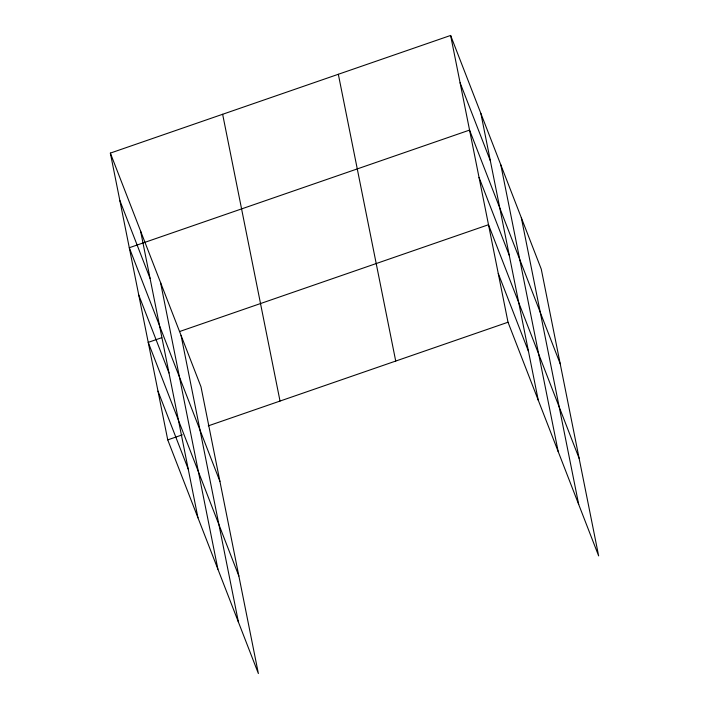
<?xml version="1.0" encoding="UTF-8"?>
<svg xmlns="http://www.w3.org/2000/svg" width="709" height="709" viewBox="0 0 709 709"><rect width="100%" height="100%" fill="white"/><g stroke="black" fill="none" stroke-linecap="round" stroke-linejoin="round"><path stroke-width="1.06" d="M110.356 153.1L200.984 386.768L258.377 673.55L167.741 439.881L110.356 153.1L450.623 35.45L541.259 269.119L598.644 555.9L508.016 322.232L450.623 35.45M161.741 337.697L148.225 342.376L238.862 576.045M179.421 331.59L488.501 224.726L579.138 458.395M167.741 439.881L182.293 434.847M208.286 425.861L508.016 322.232M460.097 82.767L490.327 160.713M560.199 363.761L469.562 130.093L129.286 247.733L219.923 481.402M479.036 177.41L509.266 255.346M498.259 273.479L528.489 351.425M119.821 200.417L150.051 278.362M138.76 295.05L168.99 372.996M157.983 391.129L188.213 469.066M521.328 217.734L578.712 504.516M500.793 164.78L558.178 451.562M480.862 113.396L538.246 400.177M338.335 74.277L395.719 361.058M222.644 114.273L280.028 401.055M181.052 335.375L238.437 622.156M160.518 282.43L217.902 569.212M140.586 231.037L197.971 517.818"/></g></svg>
